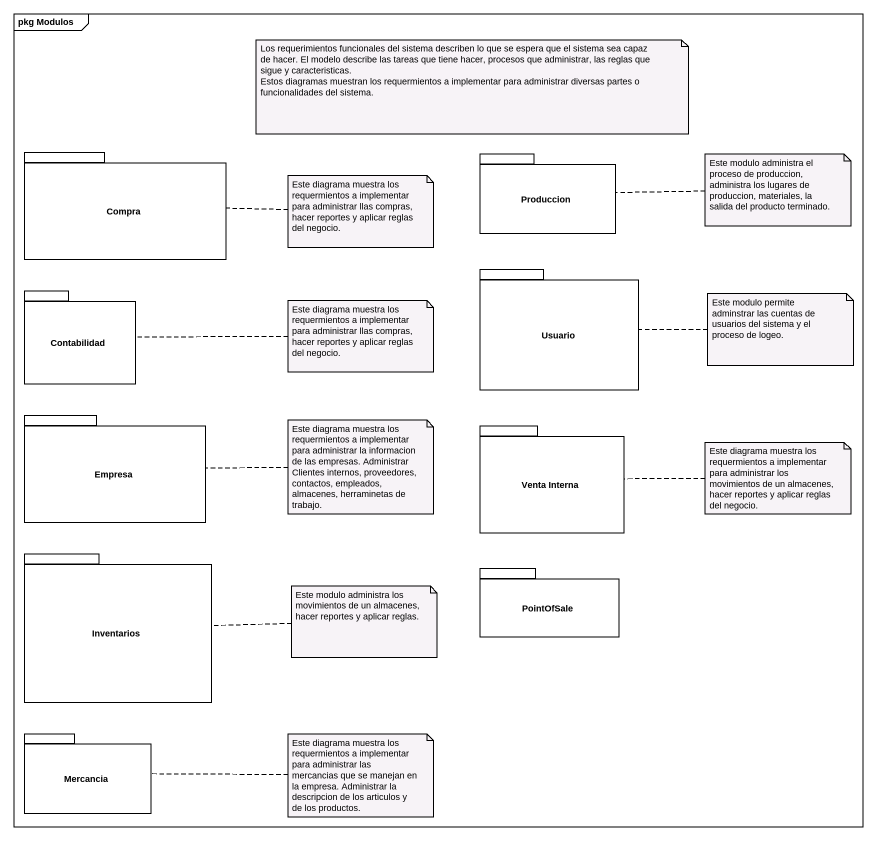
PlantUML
@startuml
mainframe pkg Modulos
package Compra {
}
package Produccion {
}
package Usuario {
}
package Contabilidad {
}
package Empresa {
}
package "Venta Interna" as Venta_Interna {
}
package Inventarios {
}
package PointOfSale {
}
package Mercancia {
}
note as N1
  Los requerimientos funcionales del sistema describen lo que se espera que el sistema sea capaz de hacer. El modelo describe las tareas que tiene hacer, procesos que administrar, las reglas que sigue y caracteristicas.
  Estos diagramas muestran los requermientos a implementar para administrar diversas partes o funcionalidades del sistema.
end note
note right of Produccion : Este modulo administra el proceso de produccion, administra los lugares de produccion, materiales, la salida del producto terminado.
note right of Compra : Este diagrama muestra los requermientos a implementar para administrar llas compras, hacer reportes y aplicar reglas del negocio.
note right of Contabilidad : Este diagrama muestra los requermientos a implementar para administrar llas compras, hacer reportes y aplicar reglas del negocio.
note right of Usuario : Este modulo permite adminstrar las cuentas de usuarios del sistema y el proceso de logeo.
note right of Empresa : Este diagrama muestra los requermientos a implementar para administrar la informacion de las empresas. Administrar Clientes internos, proveedores, contactos, empleados, almacenes, herraminetas de trabajo.
note right of Venta_Interna : Este diagrama muestra los requermientos a implementar para administrar los movimientos de un almacenes, hacer reportes y aplicar reglas del negocio.
note right of Inventarios : Este modulo administra los movimientos de un almacenes, hacer reportes y aplicar reglas.
note right of Mercancia : Este diagrama muestra los requermientos a implementar para administrar las mercancias que se manejan en la empresa. Administrar la descripcion de los articulos y de los productos.
@enduml
